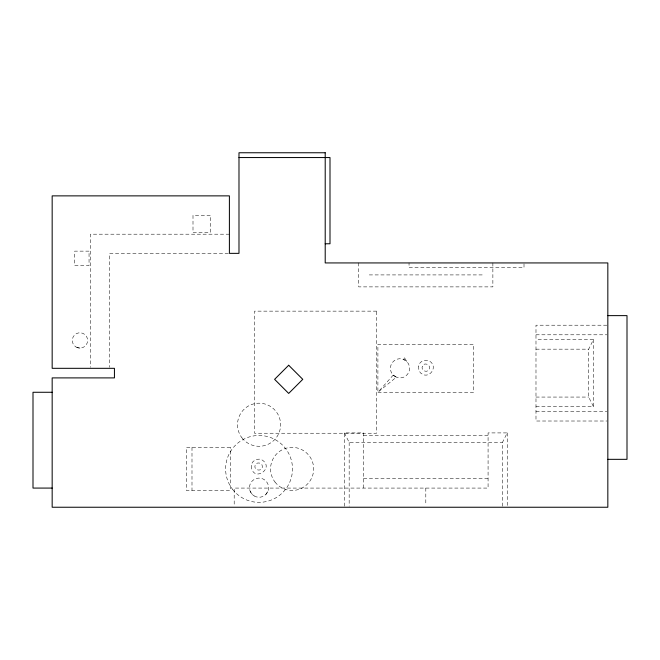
<?xml version="1.0" encoding="UTF-8"?>
<svg xmlns="http://www.w3.org/2000/svg" width="660" height="660" viewBox="0 0 660 660"><rect width="100%" height="100%" fill="white"/><g stroke="black" fill="none" stroke-linecap="round" stroke-linejoin="round"><path stroke-width="0.49" stroke-dasharray="3.3 2.47" d="M535.986 406.642L593.464 406.642L588.679 397.064L588.679 349.165L593.464 339.578L535.986 339.578M502.45 506.22L502.45 442.423L507.243 432.91L488.078 432.91L488.078 488.078L234.193 488.078L234.193 505.222M265.832 494.455L267.902 491.345M229.399 234.193L90.486 234.193L90.486 367.298M228.376 253.358L109.642 253.358L109.642 367.315M369.278 274.915L482.336 274.915M606.812 325.207L535.986 325.207L535.986 421.014L606.812 421.014M535.986 334.793L606.812 334.793M535.986 349.165L588.679 349.165M535.986 397.064L588.679 397.064M535.986 411.436L606.812 411.436M344.371 506.22L344.371 432.91L363.536 432.91L363.536 488.078M363.536 435.666L488.078 435.666M344.371 432.91L349.165 442.423L502.45 442.423M363.536 478.5L488.078 478.5M77.038 347.523L79.967 348.109M250.206 491.345L252.277 494.455M593.464 339.578L593.464 406.642M524.007 263.893L524.007 267.729L409.043 267.729L409.043 262.936M507.243 432.91L507.243 506.22M492.871 262.936L492.871 286.885L358.743 286.885L358.743 262.936M425.807 488.078L425.807 505.222M349.165 442.423L349.165 506.212M191.994 447.364L191.994 490.479M251.262 465.828C252.458 483.615 276.02 467.998 261.5 459.599C257.078 457.933 251.526 460.845 251.262 465.828M255.123 465.284C253.209 470.473 262.383 472.213 262.383 466.546C262.465 462.561 256.352 461.472 255.123 465.284M418.613 366.185L418.894 370.491L420.527 372.933L422.961 374.558C430.048 377.635 436.945 367.801 431.145 362.307C427.193 358.363 419.356 360.36 418.613 366.185M422.367 366.185C420.461 370.375 427.16 373.445 429.099 369.361C431.549 365.12 424.231 361.474 422.367 366.185M404.563 357.703L403.681 359.469L406.791 361.548L404.563 357.703M393.236 375.094L377.899 392.271L473.707 392.271L473.707 344.371L377.899 344.371L377.899 392.271L396.346 377.173L393.236 375.094M210.243 215.259L193 215.259L193 232.501L210.243 232.501L210.243 215.259M89.05 251.138L74.679 251.138L74.679 265.51L89.05 265.51L89.05 251.138M376.621 311.14L254.529 311.14L254.529 433.232L376.621 433.232L376.621 311.14M230.315 447.364L186.359 447.364L186.359 490.479L230.315 490.479L230.315 447.364M241.956 437.861A21.557 21.557 0 0 0 278.974 432.985A21.557 21.557 0 0 0 256.237 403.367A21.557 21.557 0 0 0 241.956 437.861M275.005 482.039A21.557 21.557 0 0 0 312.023 477.172A21.557 21.557 0 0 0 289.295 447.546A21.557 21.557 0 0 0 275.005 482.039M232.526 489.274A33.437 33.437 0 0 0 289.946 481.717A33.437 33.437 0 0 0 254.686 435.765A33.437 33.437 0 0 0 232.526 489.274M254.265 495.982A9.578 9.578 0 0 0 268.637 487.682A9.578 9.578 0 0 0 254.265 479.383A9.578 9.578 0 0 0 254.265 495.982M395.224 376.621A9.578 9.578 0 0 0 409.596 368.321A9.578 9.578 0 0 0 395.224 360.022A9.578 9.578 0 0 0 395.224 376.621M76.139 347.077A7.664 7.664 0 0 0 87.64 340.445A7.664 7.664 0 0 0 76.139 333.803A7.664 7.664 0 0 0 76.139 347.077"/><path stroke-width="0.99" d="M238.986 157.55L330 157.55L330 243.771L325.207 243.771M607.835 315.628L627 315.628L627 459.335L607.835 459.335M52.165 392.271L33 392.271L33 488.078L52.165 488.078M288.684 365.252L274.601 379.335L288.684 393.418L302.767 379.335L288.684 365.252M325.207 152.757L238.986 152.757L238.986 253.358L229.399 253.358L229.399 195.871L52.165 195.871L52.165 368.321L114.436 368.321L114.436 377.899L52.165 377.899L52.165 507.243L607.835 507.243L607.835 262.936L325.207 262.936L325.207 152.757"/></g></svg>
